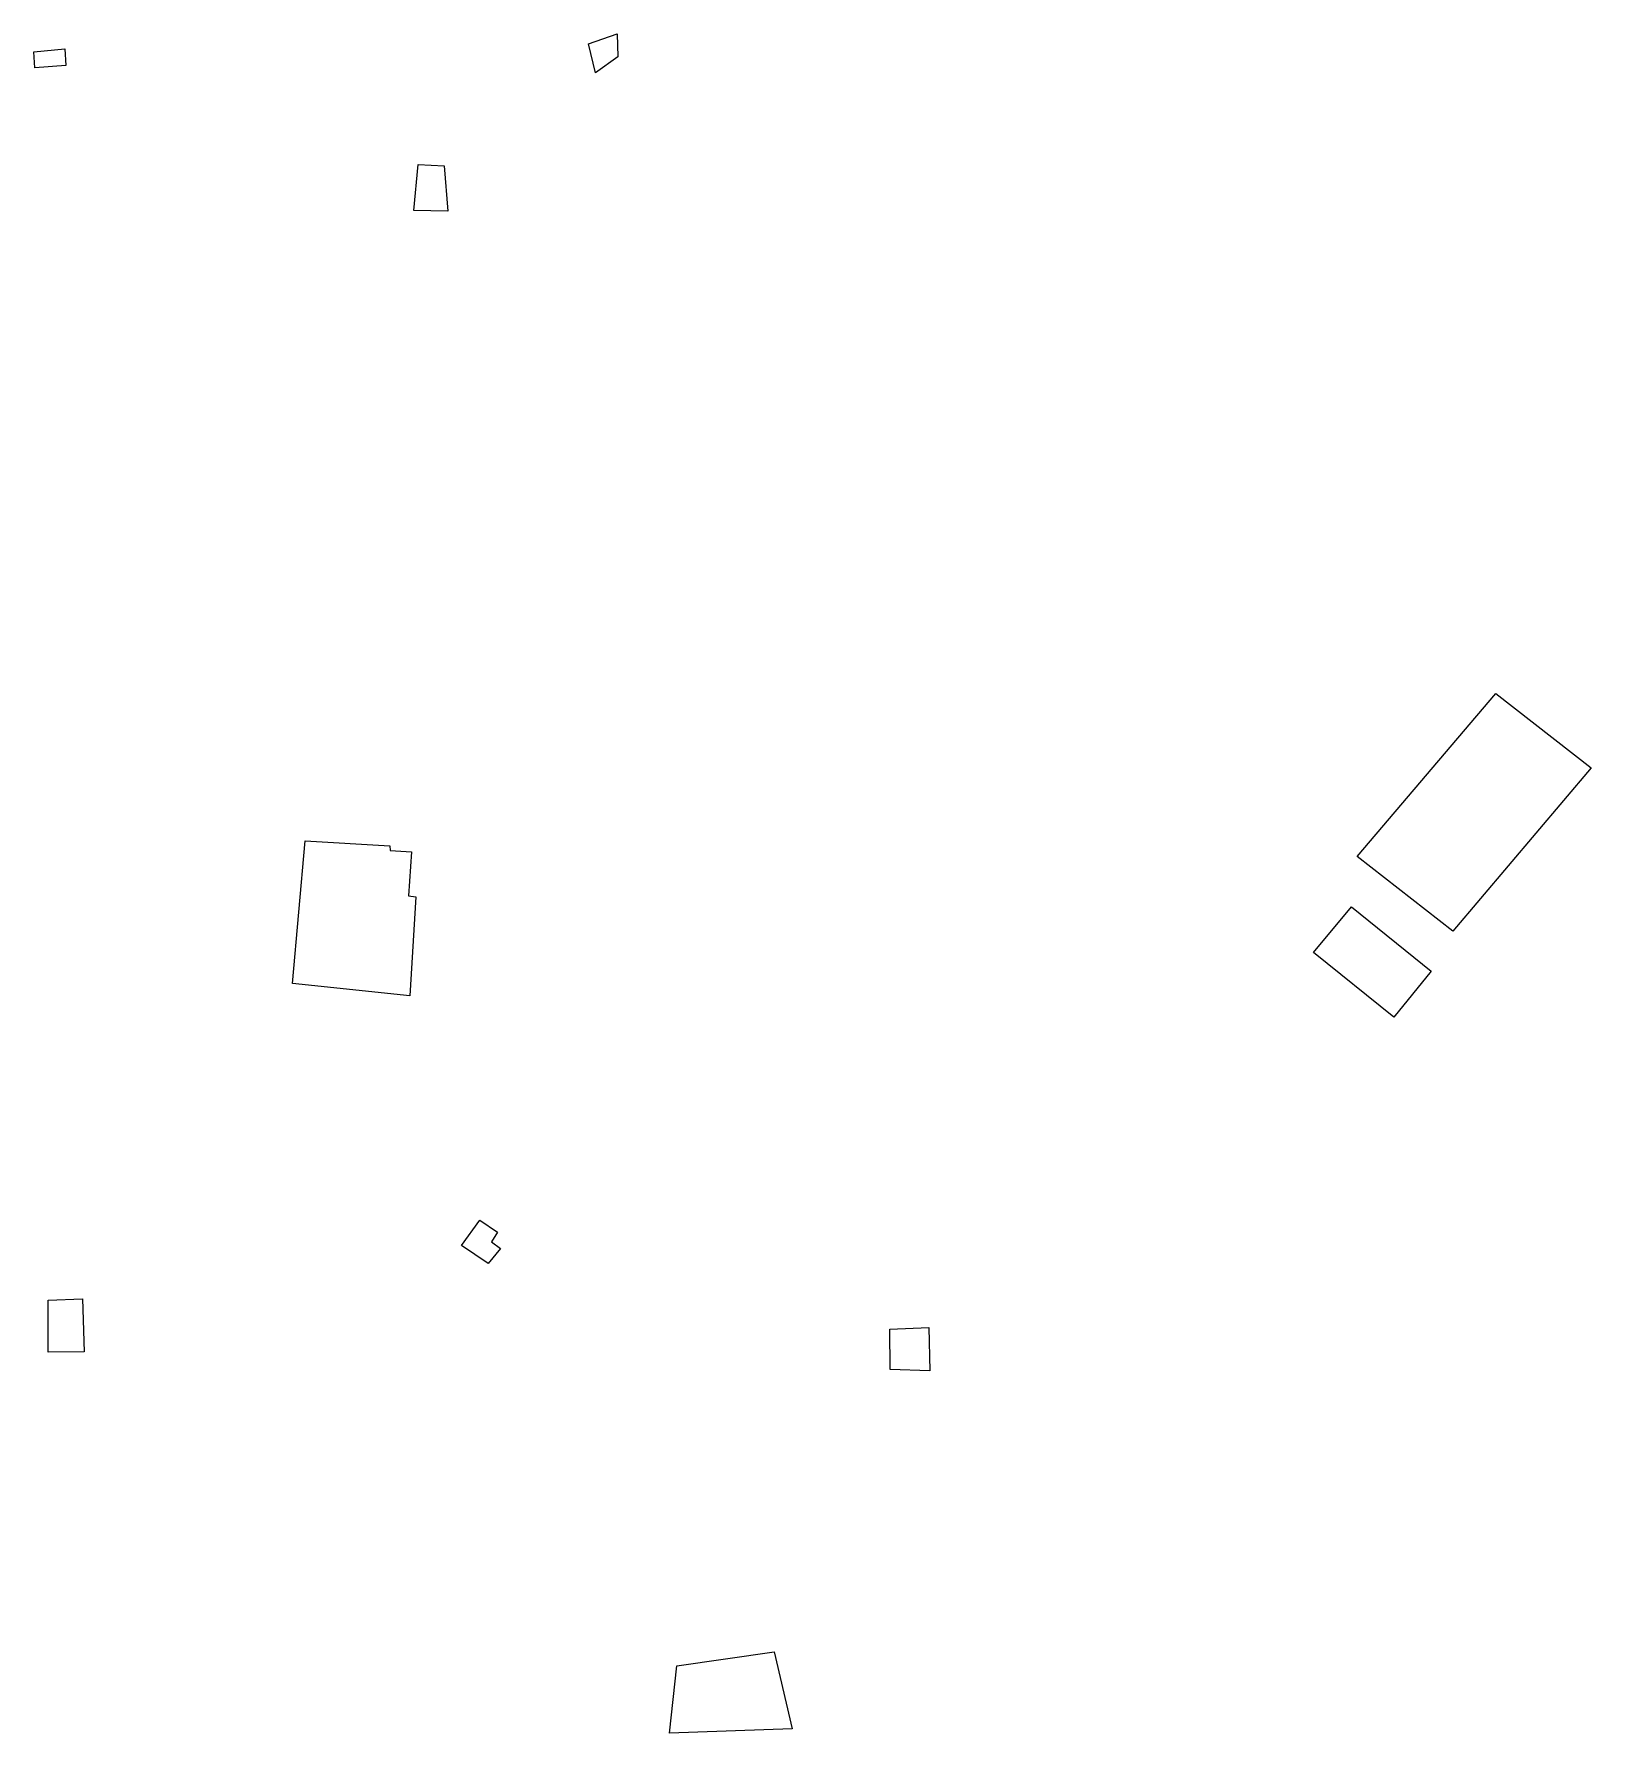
# Model space of a CAD drawing. Header units: millimetres. Extents: x 234136 to 237571, y 2625383 to 2628766.
# Drawn here: x 235833 to 236628, y 2627553 to 2628421 of the extents above; entities that cross this region are included whole.
import ezdxf

# ---------------------------------------------------------------- set-up
doc = ezdxf.new("R2010")
doc.units = ezdxf.units.MM
doc.layers.add('Pond', color=140, linetype='Continuous', lineweight=13)

msp = doc.modelspace()

# ---------------------------------------------------------------- linework, layer by layer
at = {"layer": 'Pond', "flags": 128}
for points in [[(236119.6, 2628400.8), (236115.96, 2628415.57), (236130.68, 2628420.56), (236131, 2628408.94), (236119.6, 2628400.8)], [(235833.09, 2628411.5), (235848.76, 2628412.91), (235849.41, 2628404.54), (235833.6, 2628403.25), (235833.09, 2628411.5)], [(236029.1, 2628353.96), (236042.29, 2628353.24), (236044.26, 2628330.2), (236026.83, 2628330.55), (236029.1, 2628353.96)], [(236508.26, 2628000.7), (236578.94, 2628083.95), (236627.54, 2628046), (236557.04, 2627962.7), (236508.26, 2628000.7)], [(235971.47, 2628008.78), (236014.6, 2628006.23), (236014.77, 2628003.9), (236025.73, 2628003.11), (236024.22, 2627980.72), (236027.88, 2627980.18), (236024.93, 2627929.7), (235965.06, 2627935.87), (235971.47, 2628008.78)], [(236485.9, 2627951.7), (236505.34, 2627974.99), (236545.95, 2627942.32), (236526.95, 2627918.74), (236485.9, 2627951.7)], [(236060.59, 2627815.23), (236069.65, 2627809.07), (236066.46, 2627804.07), (236071.05, 2627800.64), (236064.86, 2627792.98), (236051.21, 2627802.17), (236060.59, 2627815.23)], [(235840.3, 2627774.39), (235857.91, 2627774.97), (235858.64, 2627747.97), (235840.25, 2627747.84), (235840.3, 2627774.39)], [(236290.15, 2627738.22), (236269.91, 2627738.88), (236269.73, 2627759.61), (236289.62, 2627760.33), (236290.15, 2627738.22)], [(236161.17, 2627587.74), (236210.8, 2627594.76), (236219.87, 2627555.55), (236157.36, 2627553.41), (236161.17, 2627587.74)]]:
    msp.add_lwpolyline(points, dxfattribs=at)

doc.saveas('drawing.dxf')
